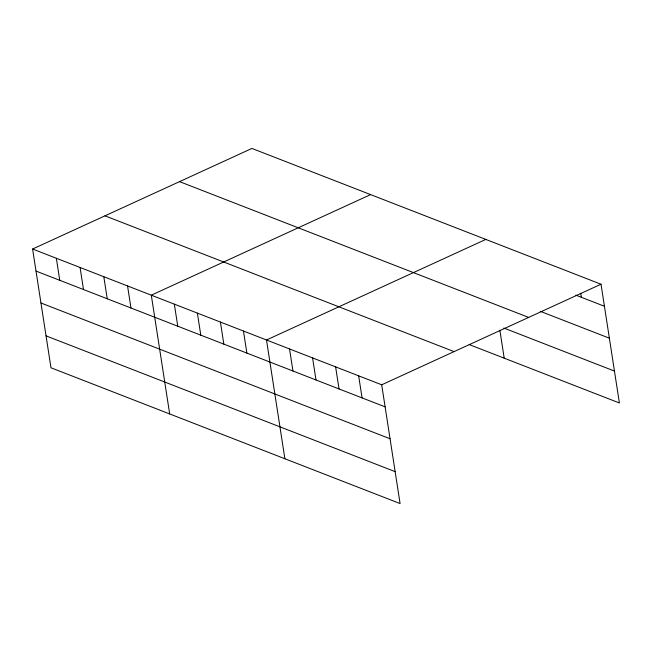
<?xml version="1.0" encoding="UTF-8"?>
<svg xmlns="http://www.w3.org/2000/svg" width="652" height="652" viewBox="0 0 652 652"><rect width="100%" height="100%" fill="white"/><g stroke="black" fill="none" stroke-linecap="round" stroke-linejoin="round"><path stroke-width="0.98" d="M32.6 249.023L381.705 384.802L400.083 503.564L50.986 367.777L32.6 249.023L251.917 148.436L601.014 284.223L619.4 402.977L469.171 344.549M370.605 194.606L151.297 295.185L169.683 413.947M485.813 239.414L266.497 339.994L284.883 458.755M381.705 384.802L601.014 284.223M575.855 295.16L604.428 306.269M540.247 311.297L609.367 338.184M179.536 181.631L528.642 317.41M503.866 328.046L614.461 371.07M104.972 215.828L454.077 351.615M36.015 271.069L385.112 406.856M40.954 302.984L390.059 438.772M46.047 335.861L395.145 471.649M580.769 293.302L581.388 297.312M499.872 330.246L504.2 358.168M358.657 375.845L362.072 397.891M335.617 366.88L339.032 388.934M312.577 357.924L315.992 379.969M289.537 348.959L292.952 371.004M243.457 331.037L246.872 353.082M220.417 322.072L223.832 344.126M197.377 313.107L200.792 335.161M174.337 304.15L177.751 326.196M127.556 285.951L130.97 308.005M103.815 276.717L107.23 298.771M80.082 267.491L83.489 289.537M56.341 258.257L59.756 280.303"/></g></svg>
